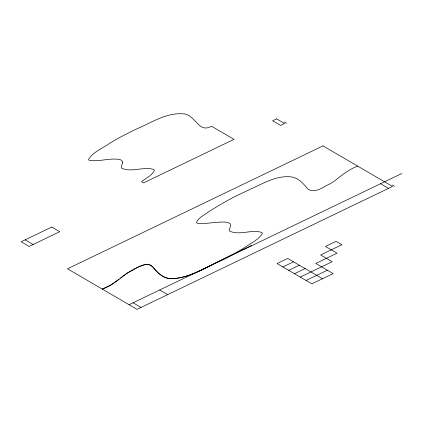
<?xml version="1.0" encoding="UTF-8"?>
<svg xmlns="http://www.w3.org/2000/svg" width="423" height="423" viewBox="0 0 423 423"><rect width="100%" height="100%" fill="white"/><g stroke="black" fill="none" stroke-linecap="round" stroke-linejoin="round"><path stroke-width="0.63" d="M119.186 279.164L111.598 284.6L102.287 289.078C112.121 285.784 119.529 278.376 127.936 272.687C135.138 269.472 144.994 260.33 152.618 266.728C157.657 273.38 164.981 279.936 173.985 278.583C195.96 276.224 214.207 262.392 234.056 253.879L251.563 245.435M120.56 278.054C127.63 272.285 135.72 267.653 144.396 264.819C150.958 262.096 154.221 269.345 158.202 272.883A112.587 47.048 -16.3 0 0 160.19 274.532A110.815 46.308 -16.3 0 0 161.671 275.595C166.81 279.392 173.567 279.006 179.532 277.863A25.835 10.797 -16.3 0 0 183.386 277.007C196.711 273.406 208.518 265.945 221.155 260.616C229.663 256.512 237.848 251.775 245.879 246.815C251.484 242.702 258.802 239.682 262.313 233.427L261.832 232.46C251.611 229.039 238.937 235.965 229.324 230.905L229.197 229.742L230.567 226.131L230.567 224.407L230.075 223.645L228.023 222.556L224.555 222.043L219.68 222.101L201.655 223.735L197.192 223.27L196.436 222.44C198.789 217.248 204.822 214.868 209.126 211.495C215.064 207.688 221.15 204.113 227.304 200.666C235.807 195.764 244.859 191.968 253.678 187.696C265.908 181.901 279.349 174.577 293.324 177.237C299.637 179.098 303.952 184.407 308.087 189.187C315.146 193.951 323.378 186.68 329.887 183.899A45.959 19.204 -16.3 0 0 334.149 181.213C341.594 175.571 348.769 169.279 357.747 166.165M129.089 304.708L401.85 173.472M282.887 266.945L293.53 261.821M288.682 270.323L299.325 265.2M294.477 273.702L305.12 268.579M300.272 277.081L332.203 261.715L320.613 254.958L341.906 244.716L336.105 241.337L325.461 246.456L337.052 253.213L315.764 263.46L333.15 273.596L311.862 283.838L277.091 263.566L287.735 258.442L322.506 278.715M306.067 280.46L327.354 270.218M284.462 122.02L286.635 123.289M392.401 184.957L394.574 186.22M380.563 183.714L388.531 188.362M159.693 289.982L167.661 294.63M25.142 239.852L33.11 244.499M133.081 302.789L141.049 307.431M122.76 162.384L121.327 166.525L121.385 167.973C130.998 173.033 143.672 166.102 153.893 169.528L154.374 170.49C151.82 175.688 145.877 178.247 141.446 181.647L143.561 182.879L234.035 139.347L211.468 126.186C198.244 134.001 195.415 113.919 182.953 113.813C168.618 112.73 155.484 120.111 142.979 126.102C131.632 131.146 120.518 136.724 109.895 143.18C102.72 148.288 93.16 151.778 88.492 159.503L89.253 160.333C97.576 161.729 105.977 159 114.353 159.069C117.118 159.265 122.199 158.694 122.76 162.384M51.754 227.051L21.15 241.771L29.118 246.419L59.722 231.693L51.754 227.051M276.616 118.858L272.624 120.777L280.592 125.425L284.584 123.505L276.616 118.858M322.976 145.893L67.511 268.806L137.057 309.356L392.523 186.437L322.976 145.893"/></g></svg>
